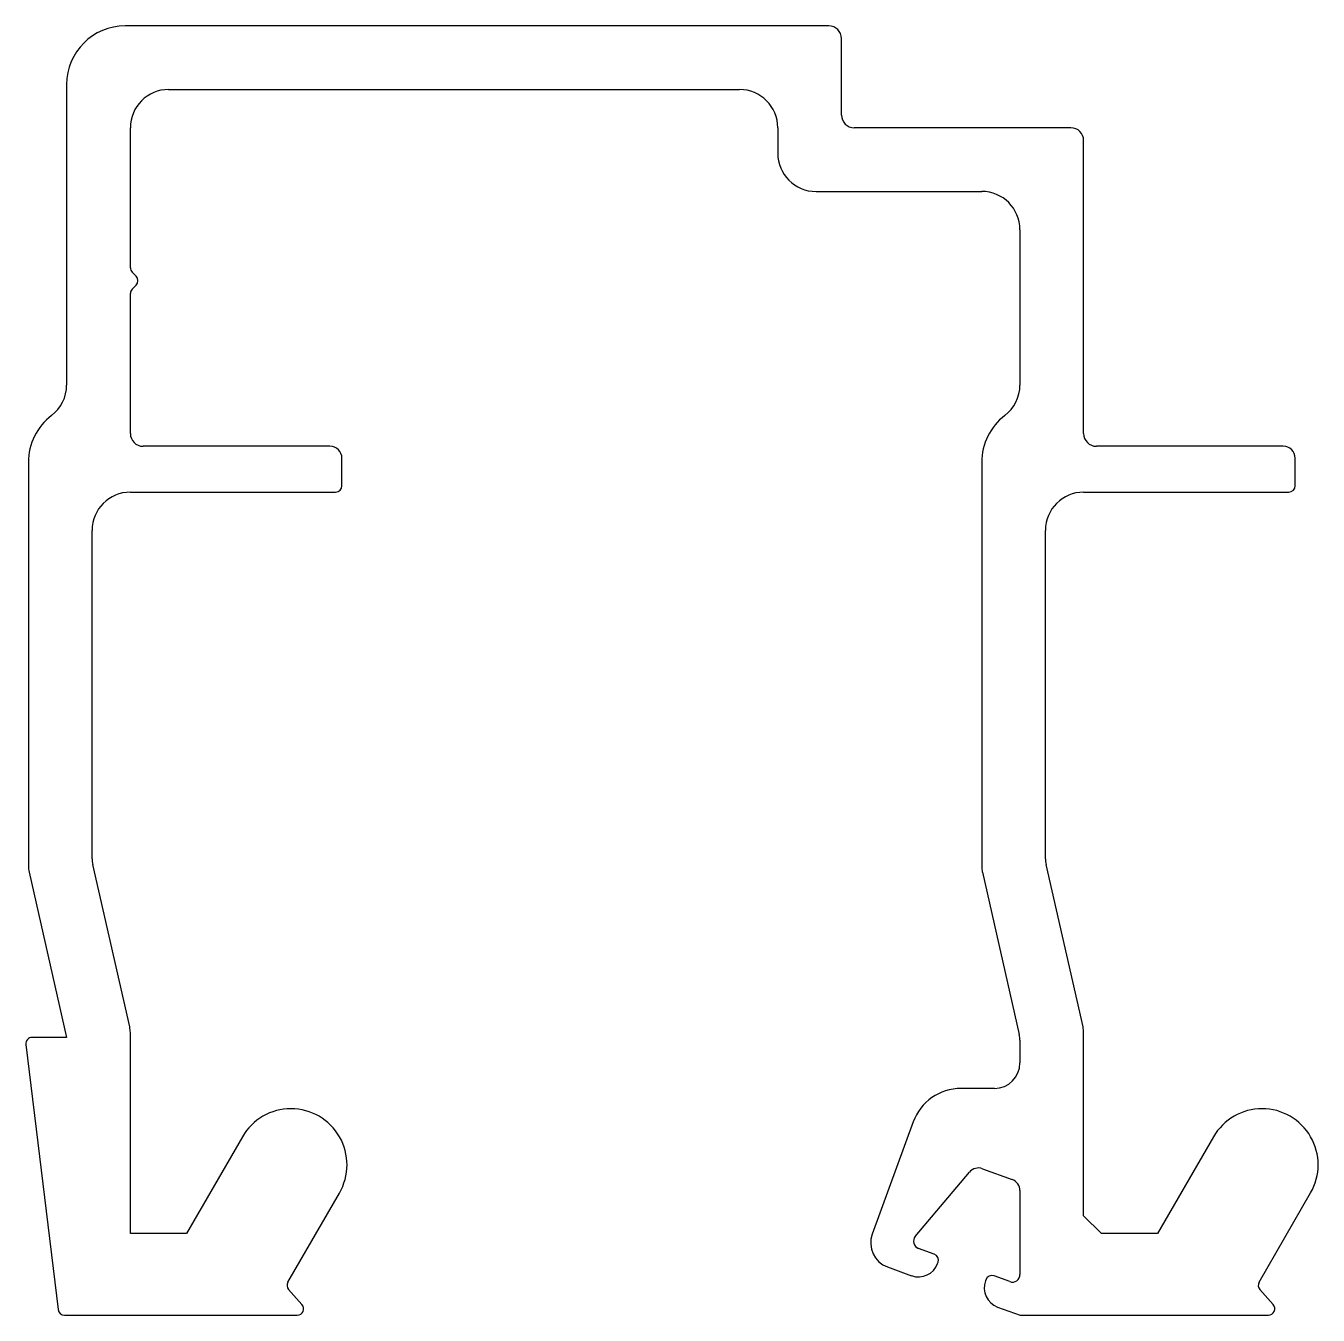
# Model space of a CAD drawing. Extents: x 1821.3 to 1872, y 1542.6 to 1593.2.
import ezdxf

# ---------------------------------------------------------------- set-up
doc = ezdxf.new("R2010")
doc.units = 0
doc.layers.get('0').update_dxf_attribs({"linetype": 'CONTINUOUS'})

msp = doc.modelspace()

# ---------------------------------------------------------------- linework, layer by layer
for p, q in [((1852.801, 1593.193), (1825.201, 1593.193)), ((1853.301, 1589.693), (1853.301, 1592.693)), ((1822.901, 1590.893), (1822.901, 1579.093)), ((1826.901, 1590.693), (1849.301, 1590.693)), ((1825.401, 1583.7), (1825.401, 1589.193)), ((1850.801, 1589.193), (1850.801, 1588.193)), ((1862.301, 1589.193), (1853.801, 1589.193)), ((1862.801, 1577.193), (1862.801, 1588.693)), ((1852.301, 1586.693), (1858.801, 1586.693)), ((1860.301, 1585.193), (1860.301, 1579.093)), ((1825.628, 1583.37), (1825.474, 1583.524)), ((1825.474, 1582.863), (1825.628, 1583.016)), ((1825.401, 1577.193), (1825.401, 1582.686)), ((1833.232, 1576.693), (1825.901, 1576.693)), ((1870.632, 1576.693), (1863.301, 1576.693)), ((1821.401, 1576.068), (1821.401, 1560.205)), ((1833.701, 1575.143), (1833.701, 1576.224)), ((1858.801, 1576.068), (1858.801, 1560.205)), ((1871.101, 1575.143), (1871.101, 1576.224)), ((1825.401, 1574.893), (1833.451, 1574.893)), ((1862.801, 1574.893), (1870.851, 1574.893)), ((1823.901, 1560.505), (1823.901, 1573.393)), ((1861.301, 1560.505), (1861.301, 1573.393)), ((1825.376, 1553.903), (1823.926, 1560.284)), ((1862.776, 1553.903), (1861.326, 1560.284)), ((1821.426, 1559.984), (1822.901, 1553.493)), ((1858.826, 1559.984), (1860.276, 1553.603)), ((1822.901, 1553.493), (1821.551, 1553.493)), ((1825.401, 1545.793), (1825.401, 1553.681)), ((1862.801, 1546.493), (1862.801, 1553.681)), ((1821.303, 1553.213), (1822.564, 1542.813)), ((1860.301, 1553.381), (1860.301, 1552.492)), ((1859.302, 1551.493), (1857.992, 1551.493)), ((1856.112, 1550.177), (1854.507, 1545.766)), ((1829.796, 1549.595), (1827.601, 1545.793)), ((1867.896, 1549.595), (1865.701, 1545.793)), ((1856.196, 1545.683), (1858.316, 1548.203)), ((1858.835, 1548.342), (1859.993, 1547.921)), ((1831.581, 1543.889), (1833.601, 1547.386)), ((1860.301, 1547.48), (1860.301, 1544.189)), ((1869.682, 1543.887), (1871.706, 1547.395)), ((1863.501, 1545.793), (1862.801, 1546.493)), ((1827.601, 1545.793), (1825.401, 1545.793)), ((1865.701, 1545.793), (1863.501, 1545.793)), ((1856.938, 1544.989), (1856.322, 1545.213)), ((1855.104, 1544.486), (1856.044, 1544.143)), ((1857.07, 1544.622), (1857.087, 1544.668)), ((1858.966, 1543.984), (1858.949, 1543.938)), ((1859.903, 1543.91), (1859.287, 1544.134)), ((1832.135, 1543.009), (1831.611, 1543.598)), ((1870.235, 1543.009), (1869.712, 1543.596)), ((1859.427, 1542.912), (1860.304, 1542.593)), ((1822.812, 1542.593), (1831.948, 1542.593)), ((1860.304, 1542.593), (1870.048, 1542.593))]:
    msp.add_line(p, q)
for centre, radius, start, end in [((1825.201, 1590.893), 2.3, 90, 180), ((1852.801, 1592.693), 0.5, 0, 90), ((1826.901, 1589.193), 1.5, 90, 180), ((1849.301, 1589.193), 1.5, 0, 90), ((1853.801, 1589.693), 0.5, 180, 270), ((1862.301, 1588.693), 0.5, 0, 90), ((1852.301, 1588.193), 1.5, 180, 270), ((1858.801, 1585.193), 1.5, 0, 90), ((1825.651, 1583.7), 0.25, 180, 225), ((1825.451, 1583.193), 0.25, 315, 45), ((1825.651, 1582.686), 0.25, 135, 180), ((1821.401, 1579.093), 1.5, 307.2478, 360), ((1858.801, 1579.093), 1.5, 307.2478, 360), ((1823.701, 1576.068), 2.3, 127.2478, 180), ((1861.101, 1576.068), 2.3, 127.2478, 180), ((1825.901, 1577.193), 0.5, 180, 270), ((1863.301, 1577.193), 0.5, 180, 270), ((1833.232, 1576.224), 0.469, 0, 90), ((1870.632, 1576.224), 0.469, 0, 90), ((1825.401, 1573.393), 1.5, 90, 180), ((1833.451, 1575.143), 0.25, 270, 0), ((1862.801, 1573.393), 1.5, 90, 180), ((1870.851, 1575.143), 0.25, 270, 0), ((1822.401, 1560.205), 1, 180, 192.8043), ((1824.901, 1560.505), 1, 180, 192.8043), ((1859.801, 1560.205), 1, 180, 192.8043), ((1862.301, 1560.505), 1, 180, 192.8043), ((1821.551, 1553.243), 0.25, 90, 186.9131), ((1824.401, 1553.681), 1, 0, 12.8043), ((1859.301, 1553.381), 1, 0, 12.8043), ((1861.801, 1553.681), 1, 0, 12.8043), ((1859.302, 1552.492), 0.999, 270, 0), ((1857.992, 1549.493), 2, 90, 160.0016), ((1831.701, 1548.495), 2.2, 329.7314, 150), ((1869.801, 1548.495), 2.2, 329.9986, 150), ((1858.675, 1547.901), 0.469, 70.0016, 139.9253), ((1859.832, 1547.48), 0.469, 0, 70.0016), ((1855.445, 1545.424), 0.999, 160.0016, 250.0016), ((1856.423, 1545.492), 0.297, 139.9253, 250.0016), ((1856.852, 1544.754), 0.25, 340.0016, 70.0016), ((1856.318, 1544.895), 0.8, 250.0016, 340.0016), ((1831.797, 1543.764), 0.25, 149.9865, 221.7), ((1859.701, 1543.664), 0.8, 160.0016, 250.0016), ((1859.201, 1543.899), 0.25, 70.0016, 160.0016), ((1860.004, 1544.189), 0.297, 250.0016, 0), ((1869.899, 1543.762), 0.25, 150.0138, 221.7), ((1822.812, 1542.843), 0.25, 186.9131, 270), ((1831.948, 1542.843), 0.25, 270, 41.7), ((1870.048, 1542.843), 0.25, 270, 41.7)]:
    msp.add_arc(centre, radius, start, end)

doc.saveas('drawing.dxf')
